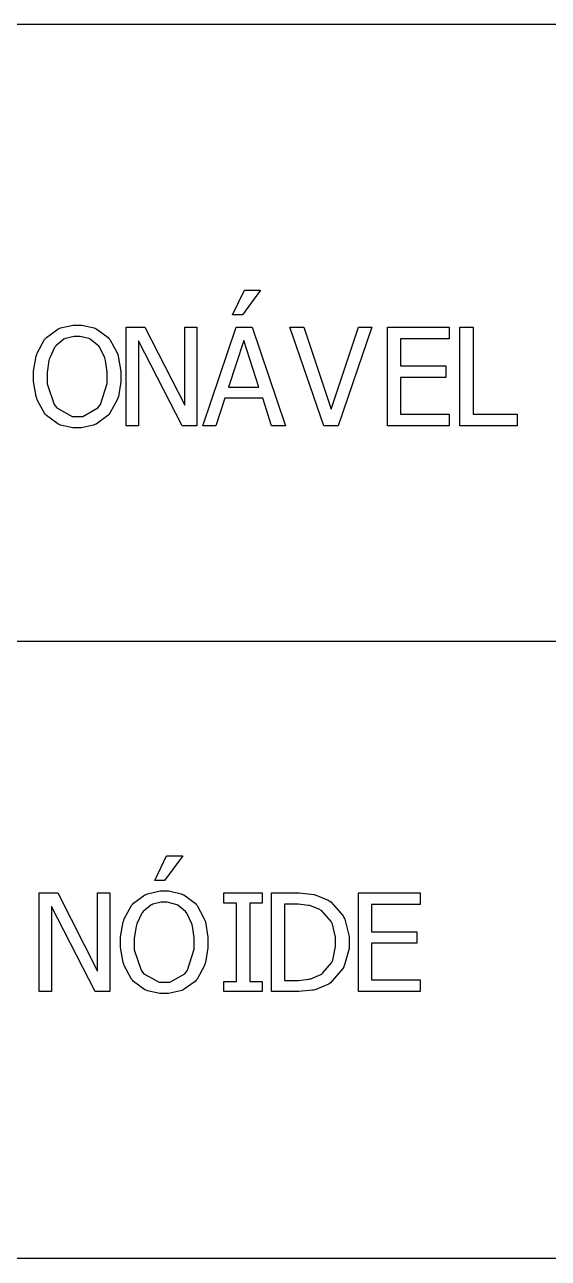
# Model space of a CAD drawing. Header units: millimetres. Extents: x 1974 to 2560, y 1429 to 1567.
# Drawn here: x 2482.543 to 2483.44, y 1525.619 to 1527.73 of the extents above; entities that cross this region are included whole.
import ezdxf

# ---------------------------------------------------------------- set-up
doc = ezdxf.new("R2010")
doc.units = ezdxf.units.MM
doc.layers.add('TEXTO', color=4, linetype='Continuous')

msp = doc.modelspace()

# ---------------------------------------------------------------- linework, layer by layer
at = {"layer": 'TEXTO', "color": 0}
for p, q in [((2507.7976, 1527.7304), (2478.9131, 1527.7304)), ((2482.8992, 1527.2337), (2482.9195, 1527.2761)), ((2482.9471, 1527.2761), (2482.9161, 1527.2337)), ((2482.9195, 1527.2761), (2482.9471, 1527.2761)), ((2482.9195, 1527.2761), (2482.9195, 1527.2761)), ((2482.9161, 1527.2337), (2482.8992, 1527.2337)), ((2482.6048, 1527.2113), (2482.6262, 1527.2161)), ((2482.6262, 1527.2161), (2482.6333, 1527.2161)), ((2482.6333, 1527.2161), (2482.6411, 1527.2161)), ((2482.6411, 1527.2161), (2482.6621, 1527.2112)), ((2482.7174, 1527.0436), (2482.7174, 1527.2125)), ((2482.7174, 1527.2125), (2482.7493, 1527.2125)), ((2482.7493, 1527.2125), (2482.8173, 1527.0788)), ((2482.8173, 1527.0788), (2482.8173, 1527.2125)), ((2482.8173, 1527.2125), (2482.8382, 1527.2125)), ((2482.8382, 1527.2125), (2482.8382, 1527.0436)), ((2482.8382, 1527.2125), (2482.8382, 1527.2125)), ((2482.8482, 1527.0436), (2482.9052, 1527.2125)), ((2482.9052, 1527.2125), (2482.9328, 1527.2125)), ((2482.9328, 1527.2125), (2482.9897, 1527.0436)), ((2483.0554, 1527.0436), (2482.9974, 1527.2125)), ((2482.9974, 1527.2125), (2483.0215, 1527.2125)), ((2483.0215, 1527.2125), (2483.0681, 1527.0724)), ((2483.0681, 1527.0724), (2483.1149, 1527.2125)), ((2483.1378, 1527.2125), (2483.0798, 1527.0436)), ((2483.1149, 1527.2125), (2483.1378, 1527.2125)), ((2483.1149, 1527.2125), (2483.1149, 1527.2125)), ((2483.1644, 1527.0436), (2483.1644, 1527.2125)), ((2483.1644, 1527.2125), (2483.27, 1527.2125)), ((2483.27, 1527.2125), (2483.27, 1527.1927)), ((2483.2886, 1527.0436), (2483.2886, 1527.2125)), ((2483.2886, 1527.2125), (2483.3111, 1527.2125)), ((2483.3111, 1527.2125), (2483.3111, 1527.0636)), ((2482.5648, 1527.1682), (2482.5773, 1527.1913)), ((2482.5773, 1527.1913), (2482.579, 1527.1931)), ((2482.579, 1527.1931), (2482.5806, 1527.1951)), ((2482.5806, 1527.1951), (2482.6002, 1527.2092)), ((2482.6105, 1527.1918), (2482.597, 1527.1808)), ((2482.6002, 1527.2092), (2482.6026, 1527.2102)), ((2482.6026, 1527.2102), (2482.6048, 1527.2113)), ((2482.6121, 1527.1925), (2482.6105, 1527.1918)), ((2482.6135, 1527.1932), (2482.6121, 1527.1925)), ((2482.6281, 1527.1968), (2482.6135, 1527.1932)), ((2482.6334, 1527.1968), (2482.6281, 1527.1968)), ((2482.6383, 1527.1968), (2482.6334, 1527.1968)), ((2482.6531, 1527.1931), (2482.6383, 1527.1968)), ((2482.6548, 1527.1924), (2482.6531, 1527.1931)), ((2482.6563, 1527.1917), (2482.6548, 1527.1924)), ((2482.6697, 1527.1807), (2482.6563, 1527.1917)), ((2482.6621, 1527.2112), (2482.6645, 1527.2101)), ((2482.6645, 1527.2101), (2482.6667, 1527.2091)), ((2482.6667, 1527.2091), (2482.6861, 1527.195)), ((2482.6861, 1527.195), (2482.6877, 1527.1931)), ((2482.6877, 1527.1931), (2482.6893, 1527.1913)), ((2482.6877, 1527.1931), (2482.6877, 1527.1931)), ((2482.6893, 1527.1913), (2482.7018, 1527.1684)), ((2483.27, 1527.1927), (2483.1869, 1527.1927)), ((2483.1869, 1527.1927), (2483.1869, 1527.1463)), ((2482.5947, 1527.1778), (2482.5862, 1527.1598)), ((2482.5959, 1527.1793), (2482.5947, 1527.1778)), ((2482.597, 1527.1808), (2482.5959, 1527.1793)), ((2482.6709, 1527.1793), (2482.6697, 1527.1807)), ((2482.6719, 1527.1779), (2482.6709, 1527.1793)), ((2482.6804, 1527.1599), (2482.6719, 1527.1779)), ((2482.8131, 1527.0436), (2482.7384, 1527.1894)), ((2482.7384, 1527.1894), (2482.7384, 1527.0436)), ((2482.9184, 1527.1896), (2482.8924, 1527.11)), ((2482.9445, 1527.11), (2482.9184, 1527.1896)), ((2482.5587, 1527.1375), (2482.5631, 1527.1629)), ((2482.5631, 1527.1629), (2482.564, 1527.1655)), ((2482.564, 1527.1655), (2482.5648, 1527.1682)), ((2482.585, 1527.1554), (2482.5821, 1527.1349)), ((2482.5856, 1527.1575), (2482.585, 1527.1554)), ((2482.5862, 1527.1598), (2482.5856, 1527.1575)), ((2482.6811, 1527.1578), (2482.6804, 1527.1599)), ((2482.6816, 1527.1557), (2482.6811, 1527.1578)), ((2482.6847, 1527.1355), (2482.6816, 1527.1557)), ((2482.7018, 1527.1684), (2482.7028, 1527.1656)), ((2482.7028, 1527.1656), (2482.7037, 1527.1629)), ((2482.7037, 1527.1629), (2482.7081, 1527.1368)), ((2482.5587, 1527.128), (2482.5587, 1527.1375)), ((2482.5587, 1527.1195), (2482.5587, 1527.128)), ((2482.5821, 1527.1349), (2482.5821, 1527.128)), ((2482.5821, 1527.128), (2482.5821, 1527.1154)), ((2482.6847, 1527.128), (2482.6847, 1527.1355)), ((2482.6847, 1527.1161), (2482.6847, 1527.128)), ((2482.6847, 1527.128), (2482.6847, 1527.128)), ((2482.7081, 1527.1368), (2482.7081, 1527.128)), ((2482.7081, 1527.128), (2482.7081, 1527.1188)), ((2483.1869, 1527.1463), (2483.2643, 1527.1463)), ((2483.2643, 1527.1463), (2483.2643, 1527.1264)), ((2482.5631, 1527.0937), (2482.5587, 1527.1195)), ((2482.5821, 1527.1154), (2482.5936, 1527.0802)), ((2482.6731, 1527.0802), (2482.6847, 1527.1161)), ((2482.7081, 1527.1188), (2482.7038, 1527.0938)), ((2482.8924, 1527.11), (2482.9445, 1527.11)), ((2482.8924, 1527.11), (2482.8924, 1527.11)), ((2483.2643, 1527.1264), (2483.1869, 1527.1264)), ((2483.1869, 1527.1264), (2483.1869, 1527.0636)), ((2482.564, 1527.0909), (2482.5631, 1527.0937)), ((2482.5647, 1527.0882), (2482.564, 1527.0909)), ((2482.5772, 1527.0651), (2482.5647, 1527.0882)), ((2482.702, 1527.0883), (2482.6894, 1527.0651)), ((2482.7029, 1527.0909), (2482.702, 1527.0883)), ((2482.7038, 1527.0938), (2482.7029, 1527.0909)), ((2482.8862, 1527.0909), (2482.8709, 1527.0436)), ((2482.9508, 1527.0909), (2482.8862, 1527.0909)), ((2482.9661, 1527.0436), (2482.9508, 1527.0909)), ((2482.5789, 1527.0631), (2482.5772, 1527.0651)), ((2482.5936, 1527.0802), (2482.596, 1527.0772)), ((2482.596, 1527.0772), (2482.5983, 1527.0743)), ((2482.5983, 1527.0743), (2482.6246, 1527.0595)), ((2482.6427, 1527.0595), (2482.6685, 1527.0743)), ((2482.6685, 1527.0743), (2482.6709, 1527.0772)), ((2482.6709, 1527.0772), (2482.6731, 1527.0802)), ((2482.6894, 1527.0651), (2482.6877, 1527.0631)), ((2482.5806, 1527.0613), (2482.5789, 1527.0631)), ((2482.6001, 1527.0469), (2482.5806, 1527.0613)), ((2482.6025, 1527.046), (2482.6001, 1527.0469)), ((2482.6047, 1527.045), (2482.6025, 1527.046)), ((2482.6256, 1527.0401), (2482.6047, 1527.045)), ((2482.6246, 1527.0595), (2482.6334, 1527.0595)), ((2482.6334, 1527.0595), (2482.6427, 1527.0595)), ((2482.6614, 1527.0449), (2482.6403, 1527.0401)), ((2482.6637, 1527.0457), (2482.6614, 1527.0449)), ((2482.6659, 1527.0467), (2482.6637, 1527.0457)), ((2482.686, 1527.0612), (2482.6659, 1527.0467)), ((2482.6877, 1527.0631), (2482.686, 1527.0612)), ((2482.7384, 1527.0436), (2482.7174, 1527.0436)), ((2482.8382, 1527.0436), (2482.8131, 1527.0436)), ((2482.8709, 1527.0436), (2482.8482, 1527.0436)), ((2482.8709, 1527.0436), (2482.8709, 1527.0436)), ((2482.9897, 1527.0436), (2482.9661, 1527.0436)), ((2483.0798, 1527.0436), (2483.0554, 1527.0436)), ((2483.27, 1527.0436), (2483.1644, 1527.0436)), ((2483.1869, 1527.0636), (2483.27, 1527.0636)), ((2483.27, 1527.0636), (2483.27, 1527.0436)), ((2483.27, 1527.0436), (2483.27, 1527.0436)), ((2483.3865, 1527.0436), (2483.2886, 1527.0436)), ((2483.3111, 1527.0636), (2483.3865, 1527.0636)), ((2483.3865, 1527.0636), (2483.3865, 1527.0436)), ((2483.3865, 1527.0636), (2483.3865, 1527.0636)), ((2482.6333, 1527.0401), (2482.6256, 1527.0401)), ((2482.6403, 1527.0401), (2482.6333, 1527.0401)), ((2507.7976, 1526.6745), (2478.9131, 1526.6745)), ((2482.766, 1526.2651), (2482.7863, 1526.3075)), ((2482.814, 1526.3075), (2482.7829, 1526.2651)), ((2482.7863, 1526.3075), (2482.814, 1526.3075)), ((2482.7863, 1526.3075), (2482.7863, 1526.3075)), ((2482.7829, 1526.2651), (2482.766, 1526.2651)), ((2482.5683, 1526.0751), (2482.5683, 1526.244)), ((2482.5683, 1526.244), (2482.6002, 1526.244)), ((2482.6002, 1526.244), (2482.6681, 1526.1103)), ((2482.6681, 1526.1103), (2482.6681, 1526.244)), ((2482.6681, 1526.244), (2482.6892, 1526.244)), ((2482.6892, 1526.244), (2482.6892, 1526.0751)), ((2482.6892, 1526.244), (2482.6892, 1526.244)), ((2482.7296, 1526.2265), (2482.7493, 1526.2407)), ((2482.7493, 1526.2407), (2482.7516, 1526.2416)), ((2482.7516, 1526.2416), (2482.7538, 1526.2426)), ((2482.7538, 1526.2426), (2482.7753, 1526.2476)), ((2482.7753, 1526.2476), (2482.7824, 1526.2476)), ((2482.7824, 1526.2476), (2482.7902, 1526.2476)), ((2482.7902, 1526.2476), (2482.8111, 1526.2426)), ((2482.8111, 1526.2426), (2482.8135, 1526.2415)), ((2482.8135, 1526.2415), (2482.8157, 1526.2406)), ((2482.8846, 1526.2268), (2482.8846, 1526.244)), ((2482.8846, 1526.244), (2482.9502, 1526.244)), ((2482.9502, 1526.244), (2482.9502, 1526.2268)), ((2482.9658, 1526.0751), (2482.9658, 1526.244)), ((2482.9658, 1526.244), (2483.0042, 1526.244)), ((2483.0042, 1526.244), (2483.0135, 1526.244)), ((2483.0135, 1526.244), (2483.0392, 1526.2411)), ((2483.0392, 1526.2411), (2483.0415, 1526.2404)), ((2483.1148, 1526.0751), (2483.1148, 1526.244)), ((2483.1148, 1526.244), (2483.2204, 1526.244)), ((2483.2204, 1526.244), (2483.2204, 1526.224)), ((2482.664, 1526.0751), (2482.5894, 1526.2207)), ((2482.5894, 1526.2207), (2482.5894, 1526.0751)), ((2482.7139, 1526.1996), (2482.7264, 1526.2227)), ((2482.7264, 1526.2227), (2482.728, 1526.2245)), ((2482.728, 1526.2245), (2482.7296, 1526.2265)), ((2482.7595, 1526.2232), (2482.7462, 1526.2122)), ((2482.7611, 1526.2239), (2482.7595, 1526.2232)), ((2482.7625, 1526.2247), (2482.7611, 1526.2239)), ((2482.7771, 1526.2281), (2482.7625, 1526.2247)), ((2482.7825, 1526.2281), (2482.7771, 1526.2281)), ((2482.7874, 1526.2281), (2482.7825, 1526.2281)), ((2482.8021, 1526.2245), (2482.7874, 1526.2281)), ((2482.8038, 1526.2238), (2482.8021, 1526.2245)), ((2482.8053, 1526.2231), (2482.8038, 1526.2238)), ((2482.8188, 1526.2121), (2482.8053, 1526.2231)), ((2482.8157, 1526.2406), (2482.8352, 1526.2264)), ((2482.8352, 1526.2264), (2482.8369, 1526.2245)), ((2482.8369, 1526.2245), (2482.8384, 1526.2227)), ((2482.8369, 1526.2245), (2482.8369, 1526.2245)), ((2482.8384, 1526.2227), (2482.8508, 1526.1998)), ((2482.9061, 1526.2268), (2482.8846, 1526.2268)), ((2482.9061, 1526.0923), (2482.9061, 1526.2268)), ((2482.9502, 1526.2268), (2482.9286, 1526.2268)), ((2482.9286, 1526.2268), (2482.9286, 1526.0923)), ((2483.0054, 1526.2247), (2482.9882, 1526.2247)), ((2482.9882, 1526.2247), (2482.9882, 1526.0944)), ((2483.0113, 1526.2247), (2483.0054, 1526.2247)), ((2483.029, 1526.2227), (2483.0113, 1526.2247)), ((2483.0308, 1526.2223), (2483.029, 1526.2227)), ((2483.0324, 1526.2219), (2483.0308, 1526.2223)), ((2483.0484, 1526.2154), (2483.0324, 1526.2219)), ((2483.0415, 1526.2404), (2483.0438, 1526.2398)), ((2483.0438, 1526.2398), (2483.063, 1526.2316)), ((2483.063, 1526.2316), (2483.0646, 1526.2306)), ((2483.0646, 1526.2306), (2483.0674, 1526.2288)), ((2483.0674, 1526.2288), (2483.0884, 1526.205)), ((2483.2204, 1526.224), (2483.1373, 1526.224)), ((2483.1373, 1526.224), (2483.1373, 1526.1777)), ((2482.7131, 1526.1969), (2482.7139, 1526.1996)), ((2482.7438, 1526.2092), (2482.7353, 1526.1912)), ((2482.745, 1526.2107), (2482.7438, 1526.2092)), ((2482.7462, 1526.2122), (2482.745, 1526.2107)), ((2482.82, 1526.2107), (2482.8188, 1526.2121)), ((2482.821, 1526.2093), (2482.82, 1526.2107)), ((2482.8295, 1526.1914), (2482.821, 1526.2093)), ((2482.8508, 1526.1998), (2482.8518, 1526.197)), ((2483.0499, 1526.2145), (2483.0484, 1526.2154)), ((2483.052, 1526.2132), (2483.0499, 1526.2145)), ((2483.0679, 1526.1954), (2483.052, 1526.2132)), ((2483.0884, 1526.205), (2483.09, 1526.2019)), ((2483.09, 1526.2019), (2483.0914, 1526.199)), ((2483.0914, 1526.199), (2483.0989, 1526.1693)), ((2482.7077, 1526.1688), (2482.7121, 1526.1943)), ((2482.7121, 1526.1943), (2482.7131, 1526.1969)), ((2482.734, 1526.1868), (2482.7311, 1526.1664)), ((2482.7347, 1526.189), (2482.734, 1526.1868)), ((2482.7353, 1526.1912), (2482.7347, 1526.189)), ((2482.8302, 1526.1893), (2482.8295, 1526.1914)), ((2482.8307, 1526.1871), (2482.8302, 1526.1893)), ((2482.8337, 1526.1669), (2482.8307, 1526.1871)), ((2482.8518, 1526.197), (2482.8527, 1526.1943)), ((2482.8527, 1526.1943), (2482.8571, 1526.1682)), ((2483.0691, 1526.193), (2483.0679, 1526.1954)), ((2483.0702, 1526.1908), (2483.0691, 1526.193)), ((2483.0756, 1526.1681), (2483.0702, 1526.1908)), ((2483.1373, 1526.1777), (2483.2147, 1526.1777)), ((2483.2147, 1526.1777), (2483.2147, 1526.1578)), ((2482.7077, 1526.1594), (2482.7077, 1526.1688)), ((2482.7077, 1526.1509), (2482.7077, 1526.1594)), ((2482.7311, 1526.1664), (2482.7311, 1526.1594)), ((2482.7311, 1526.1594), (2482.7311, 1526.1467)), ((2482.8337, 1526.1594), (2482.8337, 1526.1669)), ((2482.8337, 1526.1475), (2482.8337, 1526.1594)), ((2482.8337, 1526.1594), (2482.8337, 1526.1594)), ((2482.8571, 1526.1682), (2482.8571, 1526.1594)), ((2482.8571, 1526.1594), (2482.8571, 1526.1503)), ((2483.0756, 1526.1598), (2483.0756, 1526.1681)), ((2483.0756, 1526.1521), (2483.0756, 1526.1598)), ((2483.0756, 1526.1598), (2483.0756, 1526.1598)), ((2483.0989, 1526.1693), (2483.0989, 1526.1593)), ((2483.0989, 1526.1593), (2483.0989, 1526.149)), ((2483.0989, 1526.1593), (2483.0989, 1526.1593)), ((2483.2147, 1526.1578), (2483.1373, 1526.1578)), ((2483.1373, 1526.1578), (2483.1373, 1526.0951)), ((2482.7121, 1526.1251), (2482.7077, 1526.1509)), ((2482.7311, 1526.1467), (2482.7427, 1526.1116)), ((2482.8221, 1526.1116), (2482.8337, 1526.1475)), ((2482.8571, 1526.1503), (2482.8528, 1526.1252)), ((2483.0707, 1526.129), (2483.0756, 1526.1521)), ((2483.0989, 1526.149), (2483.0911, 1526.1208)), ((2482.713, 1526.1223), (2482.7121, 1526.1251)), ((2482.7138, 1526.1196), (2482.713, 1526.1223)), ((2482.7263, 1526.0965), (2482.7138, 1526.1196)), ((2482.851, 1526.1197), (2482.8385, 1526.0965)), ((2482.8519, 1526.1224), (2482.851, 1526.1197)), ((2482.8528, 1526.1252), (2482.8519, 1526.1224)), ((2483.054, 1526.107), (2483.0686, 1526.1246)), ((2483.088, 1526.1146), (2483.0671, 1526.0903)), ((2483.0686, 1526.1246), (2483.0697, 1526.1267)), ((2483.0697, 1526.1267), (2483.0707, 1526.129)), ((2483.0896, 1526.1177), (2483.088, 1526.1146)), ((2483.0911, 1526.1208), (2483.0896, 1526.1177)), ((2482.7279, 1526.0946), (2482.7263, 1526.0965)), ((2482.7296, 1526.0927), (2482.7279, 1526.0946)), ((2482.7427, 1526.1116), (2482.7451, 1526.1086)), ((2482.7451, 1526.1086), (2482.7474, 1526.1057)), ((2482.7474, 1526.1057), (2482.7737, 1526.091)), ((2482.7919, 1526.091), (2482.8176, 1526.1057)), ((2482.8176, 1526.1057), (2482.8199, 1526.1086)), ((2482.8199, 1526.1086), (2482.8221, 1526.1116)), ((2482.8369, 1526.0946), (2482.8351, 1526.0926)), ((2482.8385, 1526.0965), (2482.8369, 1526.0946)), ((2482.9882, 1526.0944), (2483.0054, 1526.0944)), ((2483.0054, 1526.0944), (2483.0119, 1526.0944)), ((2483.0119, 1526.0944), (2483.0296, 1526.0964)), ((2483.0296, 1526.0964), (2483.0316, 1526.0968)), ((2483.0316, 1526.0968), (2483.0334, 1526.0972)), ((2483.0334, 1526.0972), (2483.0505, 1526.1045)), ((2483.0505, 1526.1045), (2483.052, 1526.1056)), ((2483.052, 1526.1056), (2483.054, 1526.107)), ((2483.1373, 1526.0951), (2483.2204, 1526.0951)), ((2483.2204, 1526.0951), (2483.2204, 1526.0751)), ((2482.5894, 1526.0751), (2482.5683, 1526.0751)), ((2482.6892, 1526.0751), (2482.664, 1526.0751)), ((2482.7492, 1526.0784), (2482.7296, 1526.0927)), ((2482.7515, 1526.0774), (2482.7492, 1526.0784)), ((2482.7537, 1526.0764), (2482.7515, 1526.0774)), ((2482.7747, 1526.0716), (2482.7537, 1526.0764)), ((2482.7737, 1526.091), (2482.7825, 1526.091)), ((2482.7825, 1526.091), (2482.7919, 1526.091)), ((2482.8104, 1526.0763), (2482.7894, 1526.0716)), ((2482.8127, 1526.0772), (2482.8104, 1526.0763)), ((2482.8149, 1526.0782), (2482.8127, 1526.0772)), ((2482.8351, 1526.0926), (2482.8149, 1526.0782)), ((2482.8846, 1526.0751), (2482.8846, 1526.0923)), ((2482.8846, 1526.0923), (2482.9061, 1526.0923)), ((2482.9502, 1526.0751), (2482.8846, 1526.0751)), ((2482.9286, 1526.0923), (2482.9502, 1526.0923)), ((2482.9502, 1526.0923), (2482.9502, 1526.0751)), ((2482.9502, 1526.0923), (2482.9502, 1526.0923)), ((2483.0047, 1526.0751), (2482.9658, 1526.0751)), ((2483.0125, 1526.0751), (2483.0047, 1526.0751)), ((2483.0362, 1526.0774), (2483.0125, 1526.0751)), ((2483.0384, 1526.0777), (2483.0362, 1526.0774)), ((2483.0406, 1526.0782), (2483.0384, 1526.0777)), ((2483.0623, 1526.0872), (2483.0406, 1526.0782)), ((2483.0644, 1526.0885), (2483.0623, 1526.0872)), ((2483.0671, 1526.0903), (2483.0644, 1526.0885)), ((2483.2204, 1526.0751), (2483.1148, 1526.0751)), ((2483.2204, 1526.0751), (2483.2204, 1526.0751)), ((2482.7824, 1526.0716), (2482.7747, 1526.0716)), ((2482.7894, 1526.0716), (2482.7824, 1526.0716)), ((2507.7976, 1525.6185), (2478.9131, 1525.6185))]:
    msp.add_line(p, q, dxfattribs=at)

doc.saveas('drawing.dxf')
